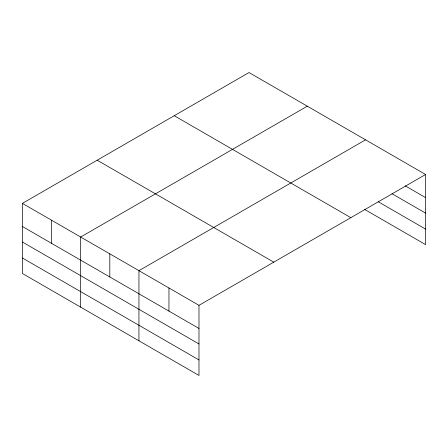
<?xml version="1.0" encoding="UTF-8"?>
<svg xmlns="http://www.w3.org/2000/svg" width="448" height="448" viewBox="0 0 448 448"><rect width="100%" height="100%" fill="white"/><g stroke="black" fill="none" stroke-linecap="round" stroke-linejoin="round"><path stroke-width="0.67" d="M425.6 174.496L249.015 72.542L22.4 203.381L22.4 273.504L198.985 375.458L198.985 305.329L425.6 174.496L425.6 244.619L364.375 209.272M307.289 106.187L80.674 237.026L80.674 307.149M365.562 139.832L138.947 270.665L138.947 340.794M405.188 185.83L425.6 197.618M391.978 193.715L425.6 213.13M378.168 201.723L425.6 229.107M174.233 115.718L350.818 217.672M97.182 160.205L273.767 262.153M22.4 203.381L198.985 305.329M22.4 226.503L198.985 328.451M22.4 242.015L198.985 343.963M22.4 257.998L198.985 359.946M168.963 287.997L168.963 311.125M109.81 253.848L109.81 276.97M51.537 220.203L51.537 243.326"/></g></svg>
